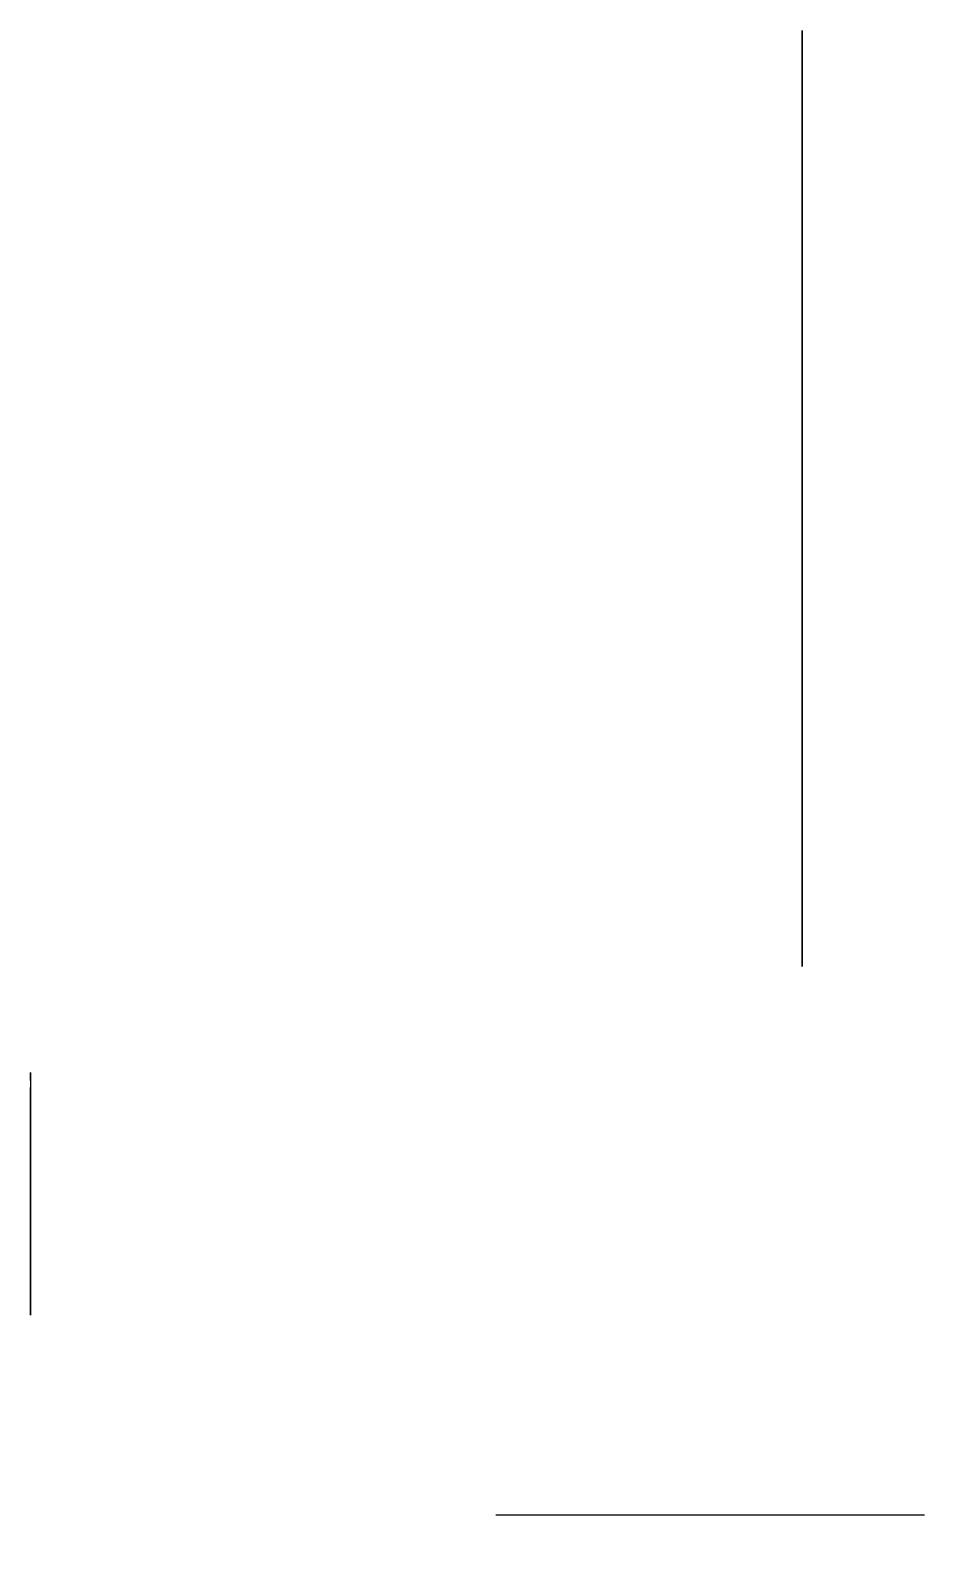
# Model space of a CAD drawing. Header units: millimetres. Extents: x -231 to 32, y 67 to 517.
import ezdxf

# ---------------------------------------------------------------- set-up
doc = ezdxf.new("R2010")
doc.units = ezdxf.units.MM
doc.layers.add('도면층1', color=10, linetype='Continuous')

# ---------------------------------------------------------------- blocks, each defined once
blk = doc.blocks.new('POT')
for p, q in [((113, 132.89, -262.98), (113, 137.89, -262.98)), ((113, 137.89, -262.98), (123.5, 137.89, -262.98)), ((112.21, 131.08, -262.98), (113, 131.08, -262.98)), ((113, 131.08, -262.98), (113, 132.89, -262.98)), ((123.5, 127.89, -262.98), (115.24, 127.89, -262.98)), ((111.5, 119.19, -262.98), (111.5, 105.49, -262.98)), ((117.04, 95.37, -262.98), (152.42, 72.77, -262.98)), ((150.05, 69.06, -262.98), (114.67, 91.67, -262.98))]:
    blk.add_line(p, q)
for centre, radius, start, end in [((123.5, 132.89, -262.98), 5, 270, 90), ((123.5, 119.19, -262.98), 16.4, 133.5312, 180), ((123.5, 119.19, -262.98), 12, 133.5312, 180), ((123.5, 105.49, -262.98), 16.4, 180, 237.4215), ((123.5, 105.49, -262.98), 12, 180, 237.4215), ((143.8, 59.29, -262.98), 16, 328.1825, 57.4215), ((143.8, 59.29, -262.98), 16, 328.1825, 57.4215), ((143.8, 59.29, -262.98), 11.6, 328.1825, 57.4215)]:
    blk.add_arc(centre, radius, start, end)
blk.add_open_spline([(88.5, -17.71, -262.98), (92.62, -17.71, -262.98), (96.73, -17.71, -262.98), (101.94, -17.71, -262.98), (103.04, -17.71, -262.98), (106.34, -17.71, -262.98), (108.54, -17.71, -262.98), (111.39, -17.71, -262.98), (112.04, -17.71, -262.98), (112.98, -17.71, -262.98), (113.26, -17.71, -262.98), (114.11, -17.71, -262.98), (114.68, -17.71, -262.98), (115.4, -17.71, -262.98), (115.54, -17.71, -262.98), (115.77, -17.71, -262.98), (115.85, -17.71, -262.98), (115.97, -17.71, -262.98), (116.02, -17.71, -262.98), (116.1, -17.71, -262.98), (116.12, -17.71, -262.98), (116.16, -17.71, -262.98), (116.15, -17.71, -262.98), (116.15, -17.71, -262.98), (116.15, -17.71, -262.98), (116.15, -17.71, -262.98), (116.15, -17.71, -262.98), (116.15, -17.71, -262.98), (116.16, -17.71, -262.98), (116.16, -17.71, -262.98), (116.16, -17.71, -262.98), (116.17, -17.71, -262.98), (116.17, -17.71, -262.98), (116.18, -17.71, -262.98), (116.19, -17.71, -262.98), (116.21, -17.71, -262.98), (116.23, -17.71, -262.98), (116.27, -17.7, -262.98), (116.3, -17.69, -262.98), (116.4, -17.66, -262.98), (116.46, -17.63, -262.98), (116.59, -17.53, -262.98), (116.65, -17.46, -262.98), (116.73, -17.3, -262.98), (116.74, -17.23, -262.98), (116.76, -17.08, -262.98), (116.75, -17, -262.98), (116.71, -16.9, -262.98), (116.7, -16.87, -262.98), (116.66, -16.78, -262.98), (116.62, -16.73, -262.98), (116.57, -16.68, -262.98), (116.56, -16.67, -262.98), (116.53, -16.64, -262.98), (116.51, -16.63, -262.98), (116.48, -16.61, -262.98), (116.48, -16.61, -262.98), (116.48, -16.61, -262.98), (116.48, -16.61, -262.98), (116.48, -16.61, -262.98), (116.44, -16.58, -262.98), (116.4, -16.56, -262.98), (116.38, -16.54, -262.98), (116.31, -16.5, -262.98), (116.27, -16.48, -262.98), (116.15, -16.39, -262.98), (116.06, -16.34, -262.98), (115.81, -16.18, -262.98), (115.65, -16.07, -262.98), (115.15, -15.75, -262.98), (114.82, -15.53, -262.98), (113.82, -14.88, -262.98), (113.15, -14.45, -262.98), (112.12, -13.78, -262.98), (111.75, -13.54, -262.98), (110.66, -12.83, -262.98), (109.93, -12.35, -262.98), (109.13, -11.83, -262.98), (109.07, -11.79, -262.98), (108.96, -11.72, -262.98), (108.92, -11.7, -262.98), (108.84, -11.64, -262.98), (108.77, -11.6, -262.98), (108.65, -11.52, -262.98), (108.59, -11.48, -262.98), (108.41, -11.35, -262.98), (108.29, -11.27, -262.98), (107.93, -11, -262.98), (107.7, -10.82, -262.98), (107.01, -10.23, -262.98), (106.58, -9.81, -262.98), (105.39, -8.48, -262.98), (104.72, -7.5, -262.98), (103.66, -5.39, -262.98), (103.27, -4.27, -262.98), (102.88, -2.4, -262.98), (102.79, -1.66, -262.98), (102.73, -0.23, -262.98), (102.76, 0.45, -262.98), (102.92, 1.84, -262.98), (103.06, 2.54, -262.98), (103.57, 4.35, -262.98), (104.04, 5.44, -262.98), (105.25, 7.47, -262.98), (105.99, 8.4, -262.98), (107.66, 10.02, -262.98), (108.59, 10.7, -262.98), (109.57, 11.26, -262.98), (109.58, 11.27, -262.98), (109.61, 11.28, -262.98), (109.62, 11.29, -262.98), (109.64, 11.3, -262.98), (109.65, 11.3, -262.98), (109.66, 11.31, -262.98), (109.65, 11.31, -262.98), (109.67, 11.32, -262.98), (109.68, 11.32, -262.98), (109.71, 11.34, -262.98), (109.73, 11.35, -262.98), (109.79, 11.38, -262.98), (109.83, 11.4, -262.98), (109.95, 11.47, -262.98), (110.03, 11.51, -262.98), (110.26, 11.64, -262.98), (110.42, 11.73, -262.98), (110.89, 12, -262.98), (111.2, 12.18, -262.98), (112.14, 12.72, -262.98), (112.76, 13.09, -262.98), (114.62, 14.2, -262.98), (115.85, 14.97, -262.98), (119.5, 17.35, -262.98), (121.89, 19.03, -262.98), (129.06, 24.48, -262.98), (133.64, 28.55, -262.98), (142.12, 37.31, -262.98), (146.02, 42.02, -262.98), (150.98, 48.99, -262.98), (152.36, 51.07, -262.98), (153.67, 53.18, -262.98)], degree=3, knots=[8.147562, 8.147562, 8.147562, 8.147562, 8.59398, 8.59398, 8.713236, 8.713236, 8.951747, 8.951747, 9.022447, 9.022447, 9.0533, 9.0533, 9.115007, 9.115007, 9.130809, 9.130809, 9.13934, 9.13934, 9.144644, 9.144644, 9.147302, 9.147302, 9.148556, 9.148556, 9.149809, 9.149809, 9.152316, 9.152316, 9.15733, 9.15733, 9.167357, 9.167357, 9.187412, 9.187412, 9.227521, 9.227521, 9.307741, 9.307741, 9.468179, 9.468179, 9.789056, 9.789056, 10.266041, 10.266041, 10.651938, 10.651938, 11.037835, 11.037835, 11.191457, 11.191457, 11.498701, 11.498701, 11.564608, 11.564608, 11.696421, 11.696421, 11.708353, 11.708353, 11.712441, 11.712441, 11.720618, 11.720618, 11.728794, 11.728794, 11.745147, 11.745147, 11.777853, 11.777853, 11.843265, 11.843265, 11.974088, 11.974088, 12.235734, 12.235734, 12.379368, 12.379368, 12.666636, 12.666636, 12.691879, 12.691879, 12.707923, 12.707923, 12.724993, 12.724993, 12.742063, 12.742063, 12.776203, 12.776203, 12.844483, 12.844483, 12.981042, 12.981042, 13.239398, 13.239398, 13.497753, 13.497753, 13.665528, 13.665528, 13.82616, 13.82616, 13.986793, 13.986793, 14.245298, 14.245298, 14.503803, 14.503803, 14.762308, 14.762308, 14.766317, 14.766317, 14.769562, 14.769562, 14.771702, 14.771702, 14.771985, 14.771985, 14.772269, 14.772269, 14.772836, 14.772836, 14.773971, 14.773971, 14.77624, 14.77624, 14.780778, 14.780778, 14.789855, 14.789855, 14.808009, 14.808009, 14.844316, 14.844316, 14.91693, 14.91693, 15.068125, 15.068125, 15.21932, 15.21932, 15.281872, 15.281872, 15.281872, 15.281872])
blk.add_rational_spline([(157.4, 50.85, -262.98), (146.09, 32.62, -262.98), (130.55, 17.84, -262.98), (111.79, 7.46, -262.98), (108.96, 5.89, -262.98), (107.27, 3.14, -262.98), (107.16, -0.09, -262.98), (107.04, -3.33, -262.98), (108.53, -6.2, -262.98), (111.24, -7.96, -262.98), (113.79, -9.61, -262.98), (116.33, -11.27, -262.98), (118.88, -12.92, -262.98), (120.8, -14.17, -262.98), (121.6, -16.33, -262.98), (120.94, -18.53, -262.98), (120.29, -20.74, -262.98), (118.45, -22.11, -262.98), (116.15, -22.11, -262.98), (106.93, -22.11, -262.98), (97.72, -22.11, -262.98), (88.5, -22.11, -262.98)], [0.998304090889, 0.977338007847, 0.977903310884, 1, 0.913575947773, 0.913575947773, 1, 0.913575947773, 0.913575947773, 1, 1, 1, 1, 0.867566077166, 0.867566077166, 1, 0.867566077166, 0.867566077166, 1, 1, 1, 1], degree=3, knots=[0.013384, 0.013384, 0.013384, 0.013384, 0.523143, 0.523143, 0.523143, 1.552854, 1.552854, 1.552854, 2.582565, 2.582565, 2.582565, 3.582565, 3.582565, 3.582565, 4.865063, 4.865063, 4.865063, 6.147562, 6.147562, 6.147562, 7.147562, 7.147562, 7.147562, 7.147562])

msp = doc.modelspace()

# ---------------------------------------------------------------- linework, layer by layer
at = {"extrusion": (-1, -4.71216e-08, 0)}
msp.add_line((-4.24, 512.2, -33.49), (-4.24, 512.2, -1.85), dxfattribs=at)
at = {"extrusion": (-1, -4.71216e-08, 0), "elevation": 4.24}
msp.add_lwpolyline([(-242.2, -46.85), (-517.2, -46.85), (-517.2, 3.15), (-242.2, 3.15)], close=True, dxfattribs=at)
for points in [[(-480.56, -1.85), (-510.2, -1.85, 0.414214), (-512.2, -3.85), (-512.2, -33.49, 0.668179), (-508.79, -34.9), (-479.15, -5.26, 0.668179)], [(-472.2, -39.85), (-472.2, -10.21, 0.668179), (-475.61, -8.8), (-505.25, -38.44, 0.668179), (-503.84, -41.85), (-474.2, -41.85, 0.414214)], [(-435.56, -1.85), (-465.2, -1.85, 0.414214), (-467.2, -3.85), (-467.2, -33.49, 0.668179), (-463.79, -34.9), (-434.15, -5.26, 0.668179)], [(-427.2, -39.85), (-427.2, -10.21, 0.668179), (-430.61, -8.8), (-460.25, -38.44, 0.668179), (-458.84, -41.85), (-429.2, -41.85, 0.414214)], [(-390.56, -1.85), (-420.2, -1.85, 0.414214), (-422.2, -3.85), (-422.2, -33.49, 0.668179), (-418.79, -34.9), (-389.15, -5.26, 0.668179)], [(-382.2, -39.85), (-382.2, -10.21, 0.668179), (-385.61, -8.8), (-415.25, -38.44, 0.668179), (-413.84, -41.85), (-384.2, -41.85, 0.414214)], [(-345.56, -1.85), (-375.2, -1.85, 0.414214), (-377.2, -3.85), (-377.2, -33.49, 0.668179), (-373.79, -34.9), (-344.15, -5.26, 0.668179)], [(-337.2, -39.85), (-337.2, -10.21, 0.668179), (-340.61, -8.8), (-370.25, -38.44, 0.668179), (-368.84, -41.85), (-339.2, -41.85, 0.414214)], [(-300.56, -1.85), (-330.2, -1.85, 0.414214), (-332.2, -3.85), (-332.2, -33.49, 0.668179), (-328.79, -34.9), (-299.15, -5.26, 0.668179)], [(-292.2, -39.85), (-292.2, -10.21, 0.668179), (-295.61, -8.8), (-325.25, -38.44, 0.668179), (-323.84, -41.85), (-294.2, -41.85, 0.414214)], [(-255.56, -1.85), (-285.2, -1.85, 0.414214), (-287.2, -3.85), (-287.2, -33.49, 0.668179), (-283.79, -34.9), (-254.15, -5.26, 0.668179)], [(-247.2, -39.85), (-247.2, -10.21, 0.668179), (-250.61, -8.8), (-280.25, -38.44, 0.668179), (-278.84, -41.85), (-249.2, -41.85, 0.414214)]]:
    msp.add_lwpolyline(points, format="xyb", close=True, dxfattribs=at)
for points in [[(-0.69, 81.37, 0), (-0.69, 81.37, 0)], [(-4.24, 66.86, 0), (-4.24, 66.86, 0)]]:
    msp.add_polyline3d(points)
at = {"layer": '도면층1', "extrusion": (-1, -4.71216e-08, 0)}
for p, q in [((-44.32, 81.06), (-94.32, 81.06)), ((31.68, 81.06), (-44.32, 81.06))]:
    msp.add_line(p, q, dxfattribs=at)

# ---------------------------------------------------------------- block references
at = {"extrusion": (1, 4.71216e-08, -6.41955e-22)}
msp.add_blockref('POT', (51.31, -225.67, 31.94), dxfattribs=at)

doc.saveas('drawing.dxf')
